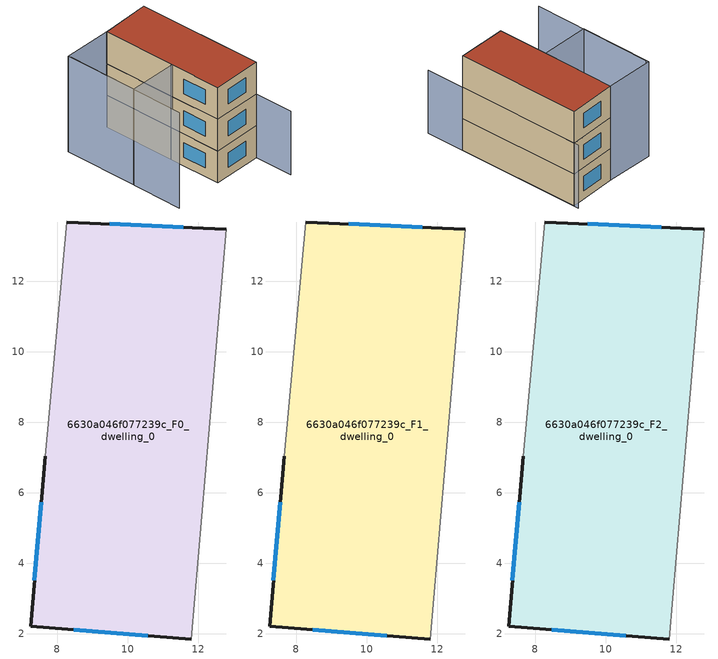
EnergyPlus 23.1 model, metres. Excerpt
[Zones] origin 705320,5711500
6630a046f077239c_F0_dwelling_0
 floor ground (EU_floor_Construction): 12.8,13.47 11.8,1.85 7.24,2.21 7.65,7.03 8.27,13.68 z0
 wall outside (EU_wall_Construction): 12.8,13.47 8.27,13.68 / 7.65,7.03 7.24,2.21 11.8,1.85 z0:3
 wall adiabatic (EU_wall_Construction): 8.27,13.68 7.65,7.03 / 11.8,1.85 12.8,13.47 z0:3
 window (EU_Window_Construction): 11.58,13.53 9.49,13.62 / 8.47,2.12 10.57,1.95 / 7.54,5.73 7.35,3.51 z0.81:2.19
6630a046f077239c_F1_dwelling_0
 floor to 6630a046f077239c_F0_dwelling_0 (EU_floor_Construction): 12.8,13.47 11.8,1.85 7.24,2.21 7.65,7.03 8.27,13.68 z3
 wall outside (EU_wall_Construction): 12.8,13.47 8.27,13.68 / 7.65,7.03 7.24,2.21 11.8,1.85 z3:6
 wall adiabatic (EU_wall_Construction): 8.27,13.68 7.65,7.03 / 11.8,1.85 12.8,13.47 z3:6
 window (EU_Window_Construction): 11.58,13.53 9.49,13.62 / 8.47,2.12 10.57,1.95 / 7.54,5.73 7.35,3.51 z3.81:5.19
6630a046f077239c_F2_dwelling_0
 floor to 6630a046f077239c_F1_dwelling_0 (EU_floor_Construction): 12.8,13.47 11.8,1.85 7.24,2.21 7.65,7.03 8.27,13.68 z6
 wall outside (EU_wall_Construction): 12.8,13.47 8.27,13.68 / 7.65,7.03 7.24,2.21 11.8,1.85 z6:9
 wall adiabatic (EU_wall_Construction): 8.27,13.68 7.65,7.03 / 11.8,1.85 12.8,13.47 z6:9
 window (EU_Window_Construction): 11.58,13.53 9.49,13.62 / 8.47,2.12 10.57,1.95 / 7.54,5.73 7.35,3.51 z6.81:8.19
 roof outside (EU_roof_Construction): 11.8,1.85 12.8,13.47 8.27,13.68 7.65,7.03 7.24,2.21 z9
shading: 11.49,-1.69 12.84,13.91 z0:6; 3.81,13.84 2.69,2.59 / 8.27,13.68 7.64,6.89 / 7.64,6.89 3.16,7.3 / 3.16,7.3 3.79,14.09 / 3.79,14.09 8.27,13.68 z0:9
[Building]
EU S2 Campaign: North Axis=0; Terrain=City; Solar Distribution=FullExterior
[Site:Location]
London: Latitude=51.5; Longitude=-0.5; Time Zone=0; Elevation=25
[SizingPeriod:WeatherFileDays]
AnnualSizingPeriod: Begin Month=1; Begin Day of Month=1; End Month=12; End Day of Month=31; Day of Week for Start Day=Monday; Use Weather File Daylight Saving Period=No; Use Weather File Rain and Snow Indicators=No
[MATERIAL]
EU_InternalMass_Material: Roughness=MediumRough; Thickness=0.1; Conductivity=1; Density=1800; Specific Heat=900; Thermal Absorptance=0.9; Solar Absorptance=0.7; Visible Absorptance=0.7
[MATERIAL:NOMASS] Roughness=MediumRough; Thermal Absorptance=0.9; Solar Absorptance=0.7; Visible Absorptance=0.7
Name | Thermal Resistance
EU_wall_NoMass | 0.555556
EU_roof_NoMass | 0.510204
EU_floor_NoMass | 1.68919
[WINDOWMATERIAL:SIMPLEGLAZINGSYSTEM]
EU_Window_SimpleGlazing: UFactor=3.96; Solar Heat Gain Coefficient=0.85; Visible Transmittance=0.85
[CONSTRUCTION]
EU_wall_Construction: EU_wall_NoMass
EU_roof_Construction: EU_roof_NoMass
EU_floor_Construction: EU_floor_NoMass
EU_Window_Construction: EU_Window_SimpleGlazing
EU_InternalMass_Construction: EU_InternalMass_Material
[ZONE] Type=1; Multiplier=1; Ceiling Height=autocalculate; Floor Area=autocalculate; Part of Total Floor Area=Yes
Name | Volume
6630a046f077239c_F0_dwelling_0 | 158.505
6630a046f077239c_F1_dwelling_0; 6630a046f077239c_F2_dwelling_0 | 158.506
[INTERNALMASS] Construction=EU_InternalMass_Construction; Surface Area=52.835
Name | Zone or ZoneList
6630a046f077239c_F0_dwelling_0_EU_InternalMass | 6630a046f077239c_F0_dwelling_0
6630a046f077239c_F1_dwelling_0_EU_InternalMass | 6630a046f077239c_F1_dwelling_0
6630a046f077239c_F2_dwelling_0_EU_InternalMass | 6630a046f077239c_F2_dwelling_0
[OTHEREQUIPMENT] Fuel Type=Electricity; Design Level Calculation Method=Watts/Area; Power per Zone Floor Area=1; Fraction Latent=0; Fraction Radiant=0; Fraction Lost=0; Carbon Dioxide Generation Rate=0; EndUse Subcategory=EU_Step8_InternalGains
Name | Zone or ZoneList or Space or SpaceList | Schedule
EU_Step8_InternalGain_6630a046f077239c_F0_dwelling_0_f000 | 6630a046f077239c_F0_dwelling_0 | EU_Step8_GainSchedule_6630a046f077239c_F0_dwelling_0_f000
EU_Step8_InternalGain_6630a046f077239c_F1_dwelling_0_f000 | 6630a046f077239c_F1_dwelling_0 | EU_Step8_GainSchedule_6630a046f077239c_F1_dwelling_0_f000
EU_Step8_InternalGain_6630a046f077239c_F2_dwelling_0_f000 | 6630a046f077239c_F2_dwelling_0 | EU_Step8_GainSchedule_6630a046f077239c_F2_dwelling_0_f000
[ZONEVENTILATION:DESIGNFLOWRATE] Schedule=EU_AlwaysOn; Design Flow Rate Calculation Method=AirChanges/Hour; Air Changes per Hour=0.48; Ventilation Type=Natural; Fan Pressure Rise=0; Fan Total Efficiency=1; Constant Term Coefficient=1; Temperature Term Coefficient=0; Velocity Term Coefficient=0; Velocity Squared Term Coefficient=0; Minimum Indoor Temperature=-100; Maximum Indoor Temperature=100; Delta Temperature=-100; Minimum Outdoor Temperature=-100; Maximum Outdoor Temperature=100; Maximum Wind Speed=40
Name | Zone or ZoneList or Space or SpaceList
EU_ConstantAir_6630a046f077239c_F0_dwelling_0 | 6630a046f077239c_F0_dwelling_0
EU_ConstantAir_6630a046f077239c_F1_dwelling_0 | 6630a046f077239c_F1_dwelling_0
EU_ConstantAir_6630a046f077239c_F2_dwelling_0 | 6630a046f077239c_F2_dwelling_0
[HVACTEMPLATE:THERMOSTAT] Constant Heating Setpoint=20; Constant Cooling Setpoint=50
EU_HeatOnly_6630a046f077239c_F0_dwelling_0; EU_HeatOnly_6630a046f077239c_F1_dwelling_0; EU_HeatOnly_6630a046f077239c_F2_dwelling_0
[HVACTEMPLATE:ZONE:IDEALLOADSAIRSYSTEM] System Availability Schedule=EU_AlwaysOn; Maximum Heating Supply Air Temperature=50; Minimum Cooling Supply Air Temperature=13; Maximum Heating Supply Air Humidity Ratio=0.0156; Minimum Cooling Supply Air Humidity Ratio=0.0077; Heating Limit=NoLimit; Cooling Limit=NoLimit; Heating Availability Schedule=EU_AlwaysOn; Cooling Availability Schedule=EU_CoolingOff; Dehumidification Control Type=ConstantSensibleHeatRatio; Cooling Sensible Heat Ratio=0.7; Dehumidification Setpoint=60; Humidification Control Type=None; Humidification Setpoint=30; Outdoor Air Method=None; Outdoor Air Flow Rate per Person=0.00944; Outdoor Air Flow Rate per Zone Floor Area=0; Outdoor Air Flow Rate per Zone=0; Demand Controlled Ventilation Type=None; Outdoor Air Economizer Type=NoEconomizer; Heat Recovery Type=None; Sensible Heat Recovery Effectiveness=0.7; Latent Heat Recovery Effectiveness=0.65
Name | Template Thermostat
6630a046f077239c_F0_dwelling_0 | EU_HeatOnly_6630a046f077239c_F0_dwelling_0
6630a046f077239c_F1_dwelling_0 | EU_HeatOnly_6630a046f077239c_F1_dwelling_0
6630a046f077239c_F2_dwelling_0 | EU_HeatOnly_6630a046f077239c_F2_dwelling_0
[SIZING:ZONE] Zone Cooling Design Supply Air Temperature Input Method=SupplyAirTemperature; Zone Cooling Design Supply Air Temperature=13; Zone Heating Design Supply Air Temperature Input Method=SupplyAirTemperature; Zone Heating Design Supply Air Temperature=50; Zone Cooling Design Supply Air Humidity Ratio=0.008; Zone Heating Design Supply Air Humidity Ratio=0.008; Cooling Design Air Flow Method=DesignDay; Cooling Design Air Flow Rate=0; Cooling Minimum Air Flow per Zone Floor Area=0.000762; Cooling Minimum Air Flow=0; Cooling Minimum Air Flow Fraction=0.2; Heating Design Air Flow Method=DesignDay; Heating Design Air Flow Rate=0; Heating Maximum Air Flow per Zone Floor Area=0.002032; Heating Maximum Air Flow=0.141576; Heating Maximum Air Flow Fraction=0.3; Account for Dedicated Outdoor Air System=No; Dedicated Outdoor Air System Control Strategy=NeutralSupplyAir; Dedicated Outdoor Air Low Setpoint Temperature for Design=autosize; Dedicated Outdoor Air High Setpoint Temperature for Design=autosize; Zone Load Sizing Method=Sensible Load Only No Latent Load; Zone Latent Cooling Design Supply Air Humidity Ratio Input Method=HumidityRatioDifference; Zone Cooling Design Supply Air Humidity Ratio Difference=0.005; Zone Latent Heating Design Supply Air Humidity Ratio Input Method=HumidityRatioDifference; Zone Humidification Design Supply Air Humidity Ratio Difference=0.005
6630a046f077239c_F0_dwelling_0; 6630a046f077239c_F1_dwelling_0; 6630a046f077239c_F2_dwelling_0
[SCHEDULE:CONSTANT]
Name | Hourly Value
EU_AlwaysOn | 1
EU_CoolingOff | 0
[SCHEDULE:FILE] Column Number=1; Rows to Skip at Top=0; Number of Hours of Data=8760; Column Separator=Comma; Interpolate to Timestep=No; Minutes per Item=60; Adjust Schedule for Daylight Savings=Yes
Name | File
EU_Step8_GainSchedule_6630a046f077239c_F0_dwelling_0_f000 | ../../schedules/6630a046f077239c/6630a046f077239c_F0_dwelling_0_f000_gain.csv
EU_Step8_GainSchedule_6630a046f077239c_F1_dwelling_0_f000 | ../../schedules/6630a046f077239c/6630a046f077239c_F1_dwelling_0_f000_gain.csv
EU_Step8_GainSchedule_6630a046f077239c_F2_dwelling_0_f000 | ../../schedules/6630a046f077239c/6630a046f077239c_F2_dwelling_0_f000_gain.csv
